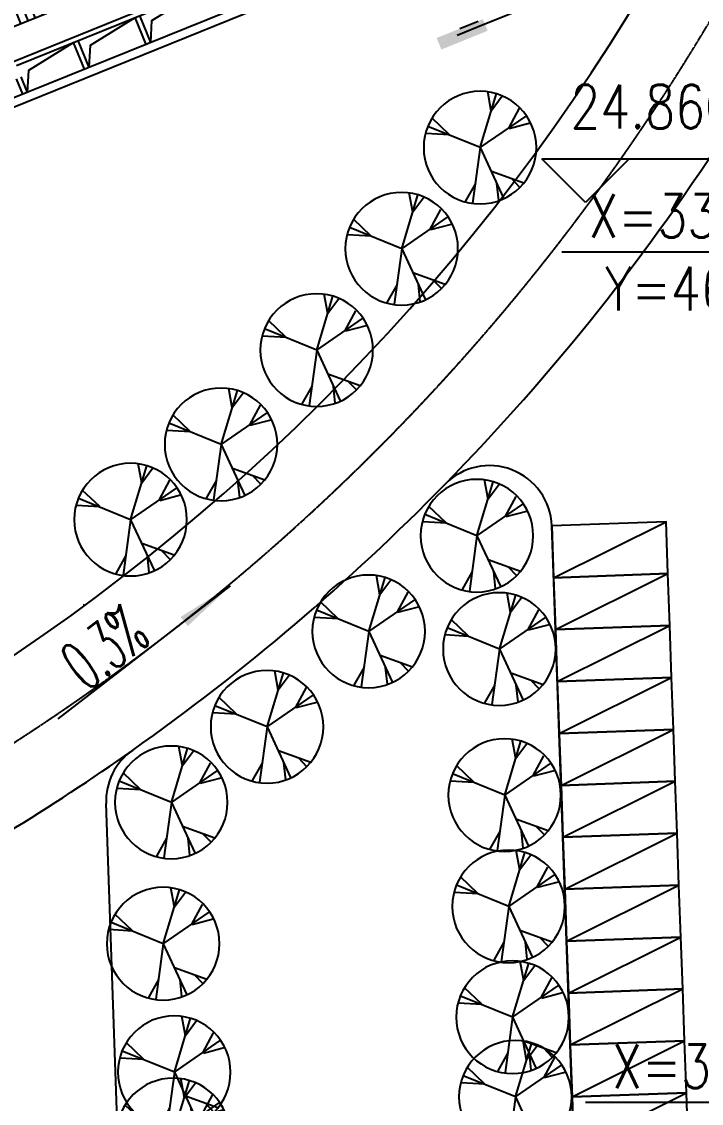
# Model space of a CAD drawing. Header units: millimetres. Extents: x 468001845 to 468595845, y 3387484553 to 3388325553.
# Drawn here: x 468331486 to 468364187, y 3387954367 to 3388006421 of the extents above; entities that cross this region are included whole.
import ezdxf
from ezdxf.enums import TextEntityAlignment as Align

# ---------------------------------------------------------------- set-up
doc = ezdxf.new("R2010")
doc.units = ezdxf.units.MM
for name, pattern in [('ACAD_ISO04W100', [30.5, 24, -3, 0.5, -3]), ('CENTER', [2, 1.25, -0.25, 0.25, -0.25]), ('CONTINOUS', [0])]:
    doc.linetypes.add(name, pattern=pattern)
for name, color, linetype in [('4', 4, 'Continuous'), ('AXIS', 3, 'Continuous'), ('DE', 134, 'Continuous'), ('F-树13', 114, 'Continuous'), ('F-水体', 150, 'Continuous'), ('H', 8, 'CONTINOUS'), ('N-ROAD', 4, 'Continuous'), ('PUB_DIM', 3, 'Continuous'), ('PUB_TEXT', 7, 'Continuous'), ('ROAD-XING', 1, 'CENTER')]:
    doc.layers.add(name, color=color, linetype=linetype)
doc.styles.add('_DIMFONT', font='TXT.shx')
doc.styles.add('_TXT', font='SIMPLEX.shx', dxfattribs={"width": 0.6})
doc.styles.add('DIM_FONT', font='SIMPLEX.shx', dxfattribs={"width": 0.8})

# ---------------------------------------------------------------- blocks, each defined once
blk = doc.blocks.new('A$C73886351')
at = {"layer": 'F-树13'}
for p, q in [((4508, 4511), (3052, 8793)), ((3510, 7412), (3741, 8982)), ((3508, 7441), (2585, 8591)), ((2161, 6001), (1249, 7555)), ((6945, 5646), (8296, 7028)), ((2126, 5970), (441, 6351)), ((4508, 4511), (737, 6917)), ((4508, 4511), (8634, 6359)), ((6947, 5617), (8818, 5795)), ((4508, 4511), (2779, 398)), ((4508, 4511), (5271, 97)), ((3672, 2586), (1118, 1558)), ((2090, 1937), (1470, 1235)), ((3294, 1583), (3196, 223)), ((4986, 1662), (5852, 250))]:
    blk.add_line(p, q, dxfattribs=at)
blk.add_circle((4516, 4516), 4519, dxfattribs=at)
blk = doc.blocks.new('A$C72001D21')
h = blk.add_hatch()
h.set_pattern_fill('LINE', color=252, scale=3000, angle=90, style=0)
h.set_pattern_definition([(110, (60308.4, 15451.53), (-352.385, -128.2576), [])])
h.paths.add_polyline_path([(57820, 22463), (60365, 15472), (79647, 22490), (77103, 29482)])
h.paths.add_polyline_path([(60365, 15472), (60570, 14908), (79852, 21926), (79647, 22490)])
h.paths.add_polyline_path([(57615, 23027), (57820, 22463), (77103, 29482), (76897, 30045)])
at = {"layer": '4'}
for p, q in [((61611, 13627), (86419, 22656)), ((60514, 14888), (79909, 21947)), ((61919, 13484), (79735, 19968)), ((81126, 18984), (61486, 11836)), ((61623, 11460), (81262, 18609)), ((84389, 14638), (91831, 17347)), ((68411, 14357), (67933, 15672)), ((68186, 14275), (67707, 15590)), ((65404, 13262), (64926, 14578)), ((83148, 14187), (84501, 14679)), ((83292, 14495), (84194, 14823)), ((65179, 13180), (64700, 14496)), ((62172, 12086), (61898, 12838)), ((62397, 12168), (62124, 12920))]:
    blk.add_line(p, q, dxfattribs=at)
for points in [[(68411, 14357), (68507, 15419), (70714, 16685)], [(65404, 13262), (65500, 14325), (67707, 15590)], [(62397, 12168), (62493, 13230), (64700, 14496)]]:
    blk.add_lwpolyline(points, dxfattribs=at)
blk.add_solid([(82164, 14084), (82369, 13520), (84419, 14905), (84625, 14341)], dxfattribs=at)
blk = doc.blocks.new('_ARROW')
blk.add_solid([(0, 0), (-1, 0.1), (-1, -0.1)])
blk = doc.blocks.new('_DIMZB1')
blk.add_line((0, 0), (3000, 0))
at = {"style": '_DIMFONT', "width": 0.8}
for tag, p in [('X=', (1500, 250)), ('Y=', (1500, -250))]:
    blk.add_attdef(tag, text='', height=300, dxfattribs=at).set_placement(p, align=Align.MIDDLE)

msp = doc.modelspace()

# ---------------------------------------------------------------- linework, layer by layer
at = {"layer": 'DE'}
for p, q in [((468357078.4, 3387979663.2), (468362485.9, 3387982357.5)), ((468357167.5, 3387977164.7), (468362574.9, 3387979859.1)), ((468357256.5, 3387974666.3), (468362664, 3387977360.6)), ((468357345.5, 3387972167.9), (468362753, 3387974862.2)), ((468357434.6, 3387969669.5), (468362842.1, 3387972363.8)), ((468357523.6, 3387967171.1), (468362931.1, 3387969865.4)), ((468357612.7, 3387964672.7), (468363020.1, 3387967367)), ((468357701.7, 3387962174.3), (468363109.2, 3387964868.6)), ((468357790.8, 3387959675.8), (468363198.2, 3387962370.2)), ((468357879.8, 3387957177.4), (468363287.3, 3387959871.7)), ((468357968.8, 3387954679), (468363376.3, 3387957373.3)), ((468358057.9, 3387952180.6), (468363465.4, 3387954874.9))]:
    msp.add_line(p, q, dxfattribs=at)
for points in [[(468357078.4, 3387979663.2), (468362574.9, 3387979859.1), (468362485.9, 3387982357.5), (468356989.4, 3387982161.6)], [(468357167.5, 3387977164.7), (468362664, 3387977360.6), (468362574.9, 3387979859.1), (468357078.4, 3387979663.2)], [(468357256.5, 3387974666.3), (468362753, 3387974862.2), (468362664, 3387977360.6), (468357167.5, 3387977164.7)], [(468357345.5, 3387972167.9), (468362842.1, 3387972363.8), (468362753, 3387974862.2), (468357256.5, 3387974666.3)], [(468357434.6, 3387969669.5), (468362931.1, 3387969865.4), (468362842.1, 3387972363.8), (468357345.5, 3387972167.9)], [(468357523.6, 3387967171.1), (468363020.1, 3387967367), (468362931.1, 3387969865.4), (468357434.6, 3387969669.5)], [(468357612.7, 3387964672.7), (468363109.2, 3387964868.6), (468363020.1, 3387967367), (468357523.6, 3387967171.1)], [(468357701.7, 3387962174.3), (468363198.2, 3387962370.2), (468363109.2, 3387964868.6), (468357612.7, 3387964672.7)], [(468357790.8, 3387959675.8), (468363287.3, 3387959871.7), (468363198.2, 3387962370.2), (468357701.7, 3387962174.3)], [(468357879.8, 3387957177.4), (468363376.3, 3387957373.3), (468363287.3, 3387959871.7), (468357790.8, 3387959675.8)], [(468357968.8, 3387954679), (468363465.4, 3387954874.9), (468363376.3, 3387957373.3), (468357879.8, 3387957177.4)], [(468358057.9, 3387952180.6), (468363554.4, 3387952376.5), (468363465.4, 3387954874.9), (468357968.8, 3387954679)]]:
    msp.add_lwpolyline(points, close=True, dxfattribs=at)
at = {"layer": 'F-水体'}
msp.add_lwpolyline([(468334487.7, 3387978388.6, -0.0008682), (468334475.4, 3387978294, -0.0008682)], format="xyb", dxfattribs=at)
at = {"layer": 'H', "color": 8}
for start, end in [(315.63725, 327.387974), (297.626563, 305.197534)]:
    msp.add_arc((468274276.8, 3388060015.4), 108500, start, end, dxfattribs=at)
at = {"layer": 'N-ROAD'}
for p, q in [((468358086.8, 3387951370.8), (468356989.4, 3387982161.6)), ((468336195.8, 3387950590.6), (468335547, 3387968794.1))]:
    msp.add_line(p, q, dxfattribs=at)
for centre, radius, start, end in [((468274276.8, 3388060015.4), 101500, 272.041173, 329.213444), ((468353991.3, 3387982054.7), 3000, 2.04118, 135.63725), ((468274276.8, 3388060015.4), 108500, 305.197534, 315.63725), ((468338545.1, 3387968900.9), 3000, 125.19753, 182.04118)]:
    msp.add_arc(centre, radius, start, end, dxfattribs=at)
at = {"layer": 'PUB_DIM'}
for p, q in [((468358617.8, 3387997710.8), (468356517.8, 3387999810.8)), ((468356517.8, 3387999810.8), (468360717.8, 3387999810.8)), ((468360717.8, 3387999810.8), (468358617.8, 3387997710.8)), ((468360717.8, 3387999810.8), (468369037.8, 3387999810.8))]:
    msp.add_line(p, q, dxfattribs=at)
msp.add_lwpolyline([(468341525, 3387979265.4), (468333234.7, 3387972873.4)], dxfattribs=at)
at = {"layer": 'ROAD-XING', "linetype": 'ACAD_ISO04W100', "ltscale": 0.1}
msp.add_arc((468274276.8, 3388060015.4), 105000, 272.041173, 160.145804, dxfattribs=at)

# ---------------------------------------------------------------- block references
at = {"layer": 'AXIS', "rotation": 2.041173454882488}
msp.add_blockref('A$C72001D21', (468269842.4, 3387988632.4), dxfattribs=at)
at = {"layer": 'F-树13', "yscale": 0.6, "zscale": 0.6}
for p, xscale, rotation in [((468356344.2, 3387997747.6), -0.6, 2.041173454316931), ((468352570.4, 3387992880.4), -0.6, 2.041173454316931), ((468348481.2, 3387988001.9), -0.6, 2.041173454316931), ((468343883, 3387983463.4), -0.6, 2.041173454316931), ((468339528.5, 3387979845.5), -0.6, 2.041173454316931), ((468356192, 3387979071.8), -0.6000000000000002, 2.041173454315812), ((468350986.4, 3387974468), -0.6000000000000002, 2.041173454315812), ((468357274.4, 3387973619.1), -0.6000000000000002, 2.041173454315812), ((468346096.2, 3387969875.3), -0.6000000000000002, 2.041173454315812), ((468357524.9, 3387966589.6), -0.6000000000000002, 2.041173454315812), ((468341487.8, 3387966239.5), -0.6000000000000002, 2.041173454315812), ((468357715.8, 3387961233.8), -0.6000000000000002, 2.041173454315812), ((468341098.4, 3387959440.3), -0.6000000000000002, 2.041173454315812), ((468357905.8, 3387955901.9), -0.6000000000000002, 2.041173454315812), ((468341631.8, 3387953253.7), -0.6000000000000002, 2.041173454315812), ((468358042.4, 3387952069.9), -0.6000000000000002, 2.041173454315812), ((468341580.7, 3387950257.5), -0.6000000000000002, 2.041173454315812)]:
    msp.add_blockref('A$C73886351', p, dxfattribs=dict(at, xscale=xscale, rotation=rotation))
at = {"layer": 'PUB_DIM'}
ref = msp.add_blockref('_DIMZB1', (468378473.8, 3387995325.6), dxfattribs=dict(at, xscale=7, yscale=7, zscale=7, rotation=180))
ref.add_attrib('X=', 'Y=468383.724', dxfattribs={"layer": '0', "height": 2100, "style": '_DIMFONT', "width": 0.8}).set_placement((468367973.8, 3387993575.6), align=Align.MIDDLE)
ref.add_attrib('Y=', 'X=3387991.634', dxfattribs={"layer": '0', "height": 2100, "style": '_DIMFONT', "width": 0.8}).set_placement((468367973.8, 3387997075.6), align=Align.MIDDLE)
at = {"layer": 'PUB_DIM', "xscale": 2800, "yscale": 2800, "zscale": 2800, "rotation": 37.63286637036973}
msp.add_blockref('_ARROW', (468341525, 3387979265.4), dxfattribs=at)
at = {"layer": 'PUB_DIM'}
ref = msp.add_blockref('_DIMZB1', (468379612.9, 3387954403.9), dxfattribs=dict(at, xscale=-7, yscale=7, zscale=7))
ref.add_attrib('X=', 'X=3387959.654', dxfattribs={"layer": '0', "height": 2100, "style": '_DIMFONT', "width": 0.8}).set_placement((468369112.9, 3387956153.9), align=Align.MIDDLE)
ref.add_attrib('Y=', 'Y=468384.863', dxfattribs={"layer": '0', "height": 2100, "style": '_DIMFONT', "width": 0.8}).set_placement((468369112.9, 3387952653.9), align=Align.MIDDLE)

# ---------------------------------------------------------------- texts
at = {"layer": 'PUB_DIM', "style": 'DIM_FONT', "width": 0.8}
msp.add_text('24.860', height=2100, dxfattribs=at).set_placement((468365803.8, 3388001280.8), align=Align.RIGHT)
at = {"layer": 'PUB_TEXT', "style": '_TXT', "width": 0.525}
msp.add_text('0.3%', height=2400, rotation=37.696, dxfattribs=at).set_placement((468334625.9, 3387974144))

doc.saveas('drawing.dxf')
